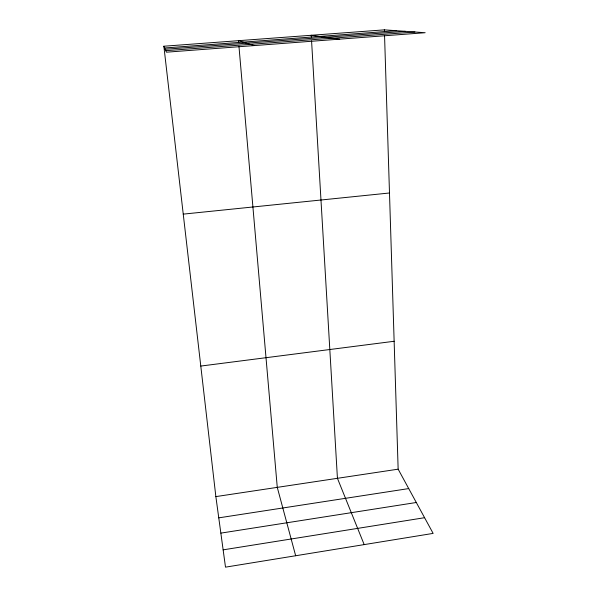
<?xml version="1.0" encoding="UTF-8"?>
<svg xmlns="http://www.w3.org/2000/svg" width="597" height="597" viewBox="0 0 597 597"><rect width="100%" height="100%" fill="white"/><g stroke="black" fill="none" stroke-linecap="round" stroke-linejoin="round"><path stroke-width="0.9" d="M223.136 549.852L424.586 517.703M220.853 533.121L416.303 502.495M218.763 517.853L408.721 488.577M215.86 496.607L398.147 469.175L433.138 533.397L225.502 567.15L215.86 496.607L163.862 46.223L384.378 29.85L425.161 32.716L166.414 52.193L163.862 46.223M200.786 366.065L394.139 341.275M183.249 214.129L389.49 192.988M164.615 47.984L396.453 30.701M165.16 49.267L405.244 31.32M165.772 50.693L414.975 31.999M339.723 39.148L311.238 35.283L311.35 37.126M254.337 45.573L238.464 40.686L238.628 42.529M364.185 544.606L337.432 478.316L311.567 40.827M295.664 555.747L277.269 487.361L238.949 46.223M384.378 29.85L384.438 31.701M384.55 35.402L398.147 469.175"/></g></svg>
